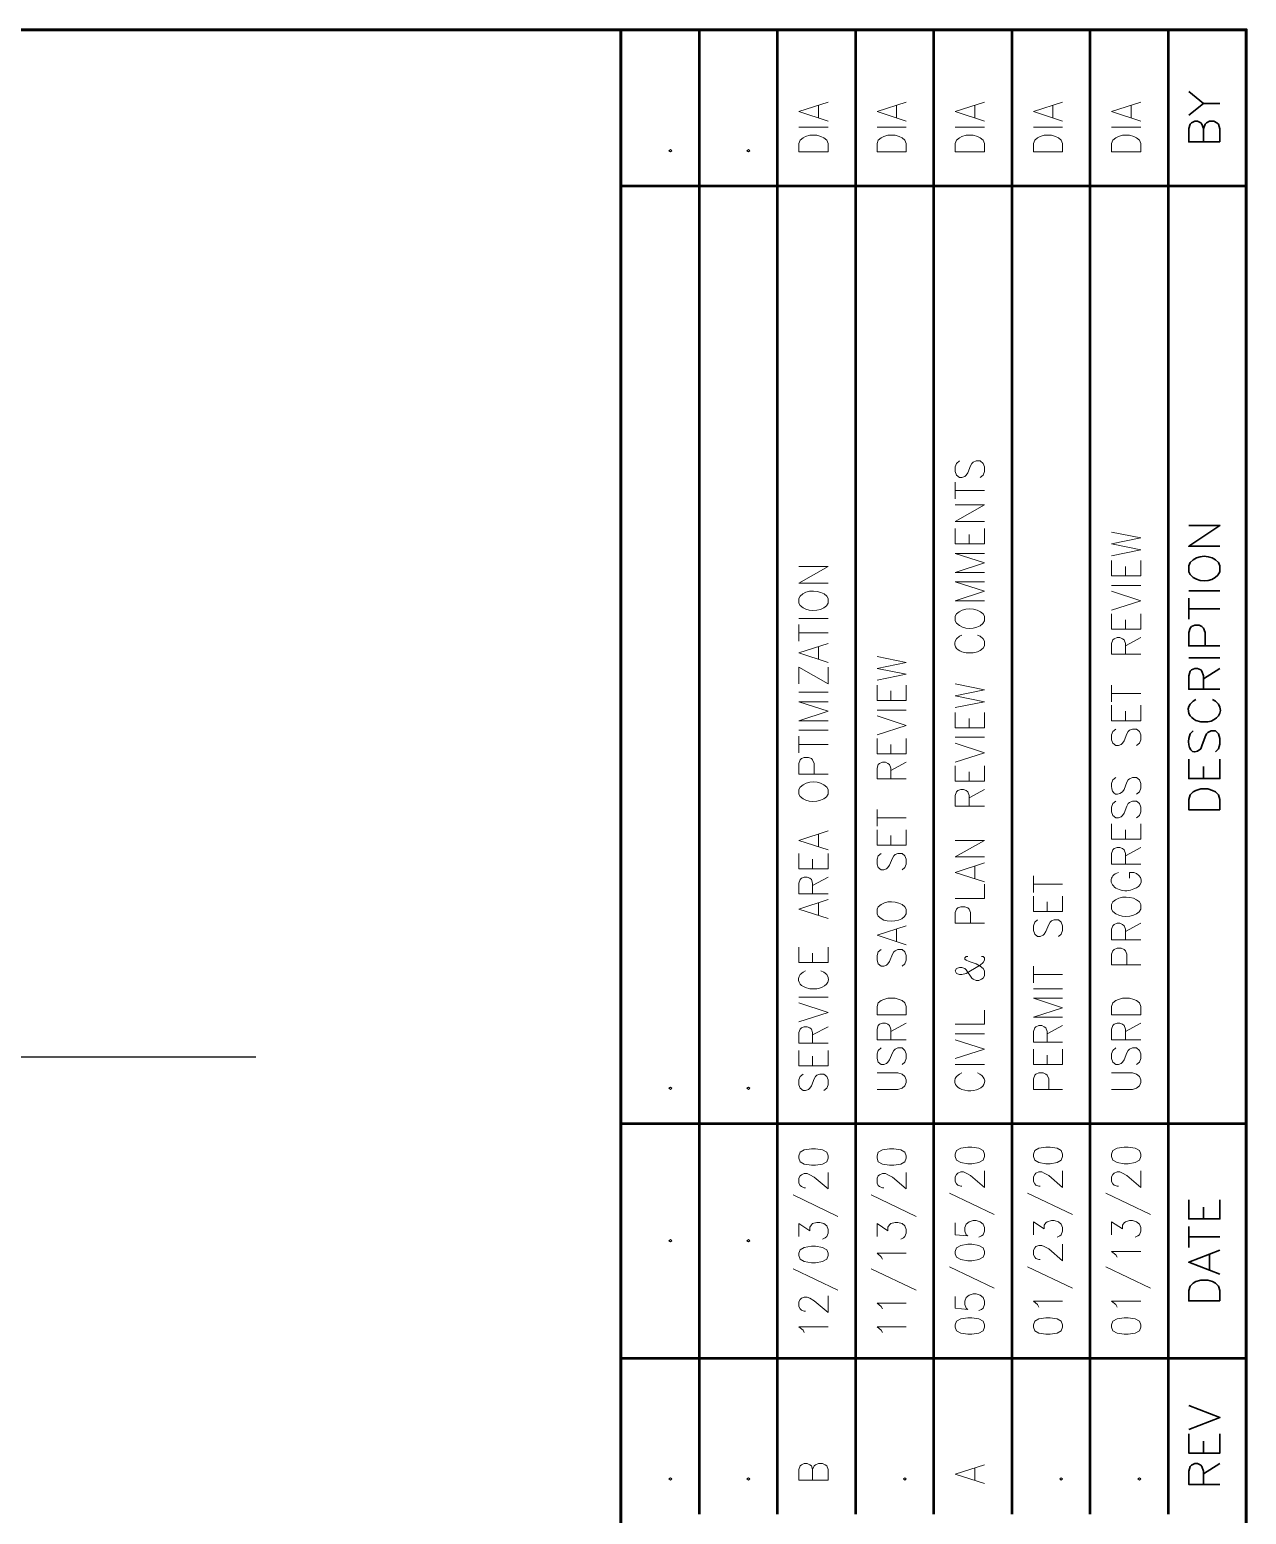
# Model space of a CAD drawing. Header units: inches. Extents: x 5 to 516, y -193 to 129.
# Drawn here: x 129.21 to 144.77, y 76.73 to 95.73 of the extents above; entities that cross this region are included whole.
import ezdxf

# ---------------------------------------------------------------- set-up
doc = ezdxf.new("R2010")
doc.units = ezdxf.units.IN
doc.header["$MEASUREMENT"] = 0
doc.layers.add('Highlight', color=210, linetype='Continuous')
doc.layers.add('PDF_Geometry', color=7, linetype='Continuous')

msp = doc.modelspace()

# ---------------------------------------------------------------- linework, layer by layer
at = {"layer": 'Highlight'}
msp.add_line((27.0369615, 82.5876717), (132.0996854, 82.5876717), dxfattribs=at)
at = {"layer": 'PDF_Geometry', "lineweight": 60}
for points in [[(144.7703083, 5.7343364), (144.7703083, 95.731007), (9.7736341, 95.731007), (9.7736341, 5.7343364)], [(136.7703077, 95.731007), (136.7703077, 5.7343364)]]:
    msp.add_lwpolyline(points, dxfattribs=at)
at = {"layer": 'PDF_Geometry', "lineweight": 50}
for points in [[(137.7703077, 95.731007), (137.7703077, 76.7310055)], [(138.7703078, 95.731007), (138.7703078, 76.7310055)], [(139.7703079, 95.731007), (139.7703079, 76.7310055)], [(140.770308, 95.731007), (140.770308, 76.7310055)], [(141.7703081, 95.731007), (141.7703081, 76.7310055)], [(142.7703081, 95.731007), (142.7703081, 76.7310055)], [(143.7703082, 95.731007), (143.7703082, 76.7310055)], [(136.7703077, 93.7310068), (144.7703083, 93.7310068)], [(136.7703077, 81.7310059), (144.7703083, 81.7310059)], [(136.7703077, 78.7310056), (144.7703083, 78.7310056)]]:
    msp.add_lwpolyline(points, dxfattribs=at)
at = {"layer": 'PDF_Geometry', "lineweight": 35}
for points in [[(144.033641, 94.9410086), (144.223641, 94.7876752)], [(144.033641, 94.6376774), (144.223641, 94.7876774), (144.4336411, 94.7876774)], [(144.4336417, 94.294341), (144.0336417, 94.294341), (144.0336417, 94.464341), (144.0536417, 94.5210077), (144.0703084, 94.5410077), (144.1103084, 94.5610077), (144.1469751, 94.5610077), (144.1869751, 94.5410077), (144.2036417, 94.5210077), (144.2236417, 94.464341), (144.2236417, 94.294341)], [(144.2236409, 94.4643375), (144.2436409, 94.5210042), (144.2603076, 94.5410042), (144.3003076, 94.5610042), (144.3569743, 94.5610042), (144.393641, 94.5410042), (144.413641, 94.5210042), (144.433641, 94.4643375), (144.433641, 94.2943375)], [(144.4336417, 89.1210076), (144.0336417, 89.1210076), (144.4336417, 89.3876742), (144.0336417, 89.3876742)], [(144.053641, 88.9110073), (144.033641, 88.8710073), (144.033641, 88.7943406), (144.053641, 88.7576739), (144.0903077, 88.7210072)], [(144.4336411, 88.7943406), (144.4336411, 88.8710073), (144.4136411, 88.9110073)], [(144.033641, 88.5476704), (144.4336411, 88.5476704)], [(144.033641, 88.1876714), (144.033641, 88.4543381)], [(144.033641, 88.3210061), (144.4336411, 88.3210061)], [(144.4336417, 87.8443419), (144.0336417, 87.8443419), (144.0336417, 88.0143419), (144.0536417, 88.0710086), (144.0703084, 88.0910086), (144.1103084, 88.1110086), (144.1669751, 88.1110086), (144.2036417, 88.0910086), (144.2236417, 88.0710086), (144.2436417, 88.0143419), (144.2436417, 87.8443419)], [(144.033641, 87.691008), (144.4336411, 87.691008)], [(144.4336417, 87.2910039), (144.0336417, 87.2910039), (144.0336417, 87.4610039), (144.0536417, 87.5210039), (144.0703084, 87.5376706), (144.1103084, 87.5576706), (144.1469751, 87.5576706), (144.1869751, 87.5376706), (144.2036417, 87.5210039), (144.2236417, 87.4610039), (144.2236417, 87.2910039)], [(144.2236409, 87.4243386), (144.433641, 87.5576719)], [(144.1269748, 87.1576692), (144.0903081, 87.1376692), (144.0536415, 87.1010025)], [(144.4136415, 87.1010025), (144.3769748, 87.1376692), (144.3369748, 87.1576692)], [(144.1269748, 86.8910025), (144.1869748, 86.8710025), (144.2803082, 86.8710025)], [(144.0903079, 86.7576719), (144.0536413, 86.7210052), (144.0336413, 86.6610052)], [(144.1869746, 86.5276718), (144.2036413, 86.5676718), (144.2436413, 86.6810052), (144.260308, 86.7210052), (144.280308, 86.7376719), (144.320308, 86.7576719), (144.3769746, 86.7576719), (144.4136413, 86.7210052), (144.4336413, 86.6610052), (144.4336413, 86.5876718), (144.4136413, 86.5276718), (144.3769746, 86.4910052)], [(144.4336417, 86.3943396), (144.4336417, 86.1476729), (144.0336417, 86.1476729), (144.0336417, 86.3943396)], [(144.2236409, 86.1476729), (144.2236409, 86.3010062)], [(144.4336417, 80.7576746), (144.4336417, 80.5110079), (144.0336417, 80.5110079), (144.0336417, 80.7576746)], [(144.2236409, 80.5110079), (144.2236409, 80.661008)], [(144.033641, 80.1476724), (144.033641, 80.4143391)], [(144.033641, 80.2810071), (144.4336411, 80.2810071)], [(144.4336417, 79.8043429), (144.0336417, 79.9576762), (144.4336417, 80.1110095)], [(144.3003079, 79.8610038), (144.3003079, 80.0510038)], [(144.033641, 77.8176755), (144.4336411, 77.9710088), (144.033641, 78.1243422)], [(144.4336417, 77.7610042), (144.4336417, 77.5143375), (144.0336417, 77.5143375), (144.0336417, 77.7610042)], [(144.2236409, 77.5143375), (144.2236409, 77.6676709)], [(144.4336417, 77.1143402), (144.0336417, 77.1143402), (144.0336417, 77.2843402), (144.0536417, 77.3443402), (144.0703084, 77.3610069), (144.1103084, 77.3810069), (144.1469751, 77.3810069), (144.1869751, 77.3610069), (144.2036417, 77.3443402), (144.2236417, 77.2843402), (144.2236417, 77.1143402)], [(144.2236409, 77.2476749), (144.433641, 77.3810082)]]:
    msp.add_lwpolyline(points, dxfattribs=at)
at = {"layer": 'PDF_Geometry', "lineweight": 15}
for points in [[(139.4203077, 94.5610036), (139.0469743, 94.684337), (139.4203077, 94.804337)], [(139.2969743, 94.6076752), (139.2969743, 94.7576752)], [(140.4203078, 94.5610036), (140.0469744, 94.684337), (140.4203078, 94.804337)], [(140.2969744, 94.6076752), (140.2969744, 94.7576752)], [(141.4203079, 94.5610036), (141.0469745, 94.684337), (141.4203079, 94.804337)], [(141.2969745, 94.6076752), (141.2969745, 94.7576752)], [(142.4203079, 94.5610036), (142.0469746, 94.684337), (142.4203079, 94.804337)], [(142.2969745, 94.6076752), (142.2969745, 94.7576752)], [(143.420308, 94.5610036), (143.0469747, 94.684337), (143.420308, 94.804337)], [(143.2969746, 94.6076752), (143.2969746, 94.7576752)], [(139.0469743, 94.4843435), (139.4203076, 94.4843435)], [(140.0469744, 94.4843435), (140.4203077, 94.4843435)], [(141.0469744, 94.4843435), (141.4203078, 94.4843435)], [(142.0469745, 94.4843435), (142.4203079, 94.4843435)], [(143.0469746, 94.4843435), (143.420308, 94.4843435)], [(141.1003081, 90.2143372), (141.0636415, 90.1810038), (141.0469748, 90.1376705), (141.0469748, 90.0776705), (141.0636415, 90.0310038), (141.1003081, 90.0010038), (141.1336415, 90.0010038), (141.1703081, 90.0143372), (141.1869748, 90.0310038), (141.2069748, 90.0610038), (141.2436415, 90.1510038), (141.2603082, 90.1810038), (141.2769748, 90.1976705), (141.3136415, 90.2143372), (141.3669748, 90.2143372), (141.4036415, 90.1810038), (141.4203082, 90.1376705), (141.4203082, 90.0776705), (141.4036415, 90.0310038), (141.3669748, 90.0010038)], [(141.0469744, 89.7276699), (141.0469744, 89.9410033)], [(141.0469744, 89.834339), (141.4203078, 89.834339)], [(141.4203079, 89.4376715), (141.0469745, 89.4376715), (141.4203079, 89.6510049), (141.0469745, 89.6510049)], [(141.4203079, 89.3476764), (141.4203079, 89.1510097), (141.0469745, 89.1510097), (141.0469745, 89.3476764)], [(143.0469746, 88.9976758), (143.420308, 89.0743425), (143.0469746, 89.1510092), (143.420308, 89.2276759), (143.0469746, 89.3010092)], [(141.2236407, 89.1510097), (141.2236407, 89.2710097)], [(141.4203079, 88.7843376), (141.0469745, 88.7843376), (141.4203079, 88.9076709), (141.0469745, 89.027671), (141.4203079, 89.027671)], [(143.420308, 88.9376693), (143.420308, 88.7410026), (143.0469747, 88.7410026), (143.0469747, 88.9376693)], [(139.4203077, 88.6476731), (139.0469743, 88.6476731), (139.4203077, 88.8610064), (139.0469743, 88.8610064)], [(143.2236409, 88.7410026), (143.2236409, 88.8610026)], [(141.4203079, 88.4210089), (141.0469745, 88.4210089), (141.4203079, 88.5443422), (141.0469745, 88.6643422), (141.4203079, 88.6643422)], [(143.0469746, 88.6176709), (143.420308, 88.6176709)], [(143.0469746, 88.3010069), (143.420308, 88.421007), (143.0469746, 88.5443403)], [(139.0636409, 88.4810067), (139.0469743, 88.4510067), (139.0469743, 88.3910067), (139.0636409, 88.3610067), (139.1003076, 88.3310067)], [(139.4203076, 88.3910067), (139.4203076, 88.4510067), (139.403641, 88.4810067)], [(139.0469743, 88.1943378), (139.4203076, 88.1943378)], [(141.0636411, 88.2543424), (141.0469744, 88.2243424), (141.0469744, 88.1643424), (141.0636411, 88.1343424), (141.1003078, 88.1043424)], [(141.4203078, 88.1643424), (141.4203078, 88.2243424), (141.4036411, 88.2543424)], [(143.420308, 88.25434), (143.420308, 88.0576733), (143.0469747, 88.0576733), (143.0469747, 88.25434)], [(143.2236409, 88.0576733), (143.2236409, 88.1776733)], [(139.0469743, 87.9043394), (139.0469743, 88.1176728)], [(139.0469743, 88.0110085), (139.4203076, 88.0110085)], [(141.133641, 87.9810064), (141.1003076, 87.967673), (141.063641, 87.9343397)], [(141.133641, 87.767673), (141.1869743, 87.7543397), (141.2769743, 87.7543397), (141.3303077, 87.767673), (141.3669743, 87.7843397), (141.403641, 87.8143397), (141.4203077, 87.8443397), (141.4203077, 87.9043397), (141.403641, 87.9343397), (141.3669743, 87.967673), (141.3303077, 87.9810064)], [(139.4203077, 87.6310036), (139.0469743, 87.754337), (139.4203077, 87.874337)], [(139.2969743, 87.6776752), (139.2969743, 87.8310085)], [(143.420308, 87.7376728), (143.0469747, 87.7376728), (143.0469747, 87.8743394), (143.0636413, 87.9210061), (143.080308, 87.9343394), (143.1169747, 87.9510061), (143.1536413, 87.9510061), (143.1869747, 87.9343394), (143.2069747, 87.9210061), (143.2236413, 87.8743394), (143.2236413, 87.7376728)], [(143.2236409, 87.8443419), (143.4203075, 87.9510085)], [(140.0469744, 87.4043394), (140.4203077, 87.4810061), (140.0469744, 87.5576727), (140.4203077, 87.6310061), (140.0469744, 87.7076727)], [(139.4203077, 87.571008), (139.4203077, 87.3576746), (139.0469743, 87.571008), (139.0469743, 87.3576746)], [(139.0469743, 87.2543421), (139.4203076, 87.2543421)], [(140.4203078, 87.3443397), (140.4203078, 87.147673), (140.0469744, 87.147673), (140.0469744, 87.3443397)], [(140.2236406, 87.147673), (140.2236406, 87.267673)], [(141.0469744, 87.0543434), (141.4203078, 87.1310101), (141.0469744, 87.2076768), (141.4203078, 87.2843435), (141.0469744, 87.3576768)], [(143.0469746, 87.1310036), (143.0469746, 87.3443369)], [(143.0469746, 87.2376727), (143.420308, 87.2376727)], [(139.4203077, 86.8876768), (139.0469743, 86.8876768), (139.4203077, 87.0110101), (139.0469743, 87.1310101), (139.4203077, 87.1310101)], [(140.0469744, 87.0243413), (140.4203077, 87.0243413)], [(143.420308, 87.0843434), (143.420308, 86.8876768), (143.0469747, 86.8876768), (143.0469747, 87.0843434)], [(140.0469744, 86.7076705), (140.4203077, 86.8276705), (140.0469744, 86.9510039)], [(141.4203079, 86.9943369), (141.4203079, 86.7976702), (141.0469745, 86.7976702), (141.0469745, 86.9943369)], [(141.2236407, 86.7976702), (141.2236407, 86.9176702)], [(143.2236409, 86.8876768), (143.2236409, 87.0110101)], [(139.0469743, 86.7676748), (139.4203076, 86.7676748)], [(139.0469743, 86.4776697), (139.0469743, 86.691003)], [(140.4203078, 86.6610036), (140.4203078, 86.4643369), (140.0469744, 86.4643369), (140.0469744, 86.6610036)], [(141.0469744, 86.6776751), (141.4203078, 86.6776751)], [(143.1003083, 86.7810076), (143.0636416, 86.7510076), (143.046975, 86.7076743), (143.046975, 86.644341), (143.0636416, 86.6010076), (143.1003083, 86.5710076), (143.1336416, 86.5710076), (143.1703083, 86.584341), (143.186975, 86.6010076), (143.206975, 86.6310076), (143.2436416, 86.7210076), (143.2603083, 86.7510076), (143.276975, 86.7676743), (143.3136417, 86.7810076), (143.366975, 86.7810076), (143.4036417, 86.7510076), (143.4203083, 86.7076743), (143.4203083, 86.644341), (143.4036417, 86.6010076), (143.366975, 86.5710076)], [(139.0469743, 86.5843388), (139.4203076, 86.5843388)], [(140.2236406, 86.4643369), (140.2236406, 86.5843369)], [(141.0469744, 86.3576745), (141.4203078, 86.4776745), (141.0469744, 86.6010079)], [(139.4203077, 86.2043407), (139.0469743, 86.2043407), (139.0469743, 86.3410073), (139.063641, 86.387674), (139.0803077, 86.4043407), (139.1169743, 86.417674), (139.1703077, 86.417674), (139.2069744, 86.4043407), (139.223641, 86.387674), (139.243641, 86.3410073), (139.243641, 86.2043407)], [(140.4203078, 86.1443363), (140.0469744, 86.1443363), (140.0469744, 86.281003), (140.0636411, 86.3276697), (140.0803078, 86.341003), (140.1169744, 86.3576697), (140.1536411, 86.3576697), (140.1869744, 86.341003), (140.2069744, 86.3276697), (140.2236411, 86.281003), (140.2236411, 86.1443363)], [(140.2236406, 86.2510054), (140.4203073, 86.3576721)], [(141.4203079, 86.3110076), (141.4203079, 86.1143409), (141.0469745, 86.1143409), (141.0469745, 86.3110076)], [(141.2236407, 86.1143409), (141.2236407, 86.2343409)], [(143.1003083, 86.1610057), (143.0636416, 86.1310057), (143.046975, 86.084339)], [(143.186975, 85.9776723), (143.206975, 86.0076723), (143.2436416, 86.1010057), (143.2603083, 86.1310057), (143.276975, 86.144339), (143.3136417, 86.1610057), (143.366975, 86.1610057), (143.4036417, 86.1310057), (143.4203083, 86.084339), (143.4203083, 86.024339), (143.4036417, 85.9776723), (143.366975, 85.9476723)], [(139.0636409, 86.0376742), (139.0469743, 86.0076742), (139.0469743, 85.9476742), (139.0636409, 85.9176742), (139.1003076, 85.8876742)], [(139.4203076, 85.9476742), (139.4203076, 86.0076742), (139.403641, 86.0376742)], [(141.4203079, 85.7943403), (141.0469745, 85.7943403), (141.0469745, 85.931007), (141.0636412, 85.9776737), (141.0803078, 85.9943404), (141.1169745, 86.0076737), (141.1536412, 86.0076737), (141.1869745, 85.9943404), (141.2069745, 85.9776737), (141.2236412, 85.931007), (141.2236412, 85.7943403)], [(141.2236407, 85.9010095), (141.4203074, 86.0076761)], [(140.0469744, 85.5376739), (140.0469744, 85.7510073)], [(143.1003083, 85.8576745), (143.0636416, 85.8276745), (143.046975, 85.7810078), (143.046975, 85.7210078), (143.0636416, 85.6743412), (143.1003083, 85.6443411), (143.1336416, 85.6443411), (143.1703083, 85.6576745), (143.186975, 85.6743412), (143.206975, 85.7043412), (143.2436416, 85.7943412), (143.2603083, 85.8276745), (143.276975, 85.8410078), (143.3136417, 85.8576745), (143.366975, 85.8576745), (143.4036417, 85.8276745), (143.4203083, 85.7810078), (143.4203083, 85.7210078), (143.4036417, 85.6743412), (143.366975, 85.6443411)], [(140.0469744, 85.6443363), (140.4203077, 85.6443363)], [(143.420308, 85.5676739), (143.420308, 85.3710073), (143.0469747, 85.3710073), (143.0469747, 85.5676739)], [(139.4203077, 85.2343427), (139.0469743, 85.3543428), (139.4203077, 85.4776761)], [(139.2969743, 85.2810075), (139.2969743, 85.4310075)], [(140.4203078, 85.491007), (140.4203078, 85.2943403), (140.0469744, 85.2943403), (140.0469744, 85.491007)], [(140.2236406, 85.2943403), (140.2236406, 85.4176737)], [(141.4203079, 85.1443362), (141.0469745, 85.1443362), (141.4203079, 85.3543362), (141.0469745, 85.3543362)], [(143.2236409, 85.3710073), (143.2236409, 85.4910073)], [(139.4203077, 85.187669), (139.4203077, 84.9910023), (139.0469743, 84.9910023), (139.0469743, 85.187669)], [(140.1003081, 85.1876712), (140.0636414, 85.1576712), (140.0469747, 85.1143379), (140.0469747, 85.0510045), (140.0636414, 85.0076712), (140.1003081, 84.9776712), (140.1336414, 84.9776712), (140.1703081, 84.9910045), (140.1869747, 85.0076712), (140.2069747, 85.0376712), (140.2436414, 85.1276712), (140.2603081, 85.1576712), (140.2769747, 85.1743379), (140.3136414, 85.1876712), (140.3669747, 85.1876712), (140.4036414, 85.1576712), (140.4203081, 85.1143379), (140.4203081, 85.0510045), (140.4036414, 85.0076712), (140.3669747, 84.9776712)], [(143.420308, 85.0510067), (143.0469747, 85.0510067), (143.0469747, 85.1876734), (143.0636413, 85.23434), (143.080308, 85.2510067), (143.1169747, 85.26434), (143.1536413, 85.26434), (143.1869747, 85.2510067), (143.2069747, 85.23434), (143.2236413, 85.1876734), (143.2236413, 85.0510067)], [(143.2236409, 85.157669), (143.4203075, 85.2643357)], [(139.2236405, 84.9910023), (139.2236405, 85.1143357)], [(141.4203079, 84.8243357), (141.0469745, 84.9443357), (141.4203079, 85.067669)], [(141.2969745, 84.8710072), (141.2969745, 85.0210072)], [(143.3669745, 84.9310042), (143.3303078, 84.9443376), (143.2769745, 84.9443376), (143.2769745, 84.8710042)], [(139.4203077, 84.6710086), (139.0469743, 84.6710086), (139.0469743, 84.8076752), (139.063641, 84.8543419), (139.0803077, 84.8710086), (139.1169743, 84.8843419), (139.153641, 84.8843419), (139.1869743, 84.8710086), (139.2069744, 84.8543419), (139.223641, 84.8076752), (139.223641, 84.6710086)], [(139.2236405, 84.7776709), (139.4203072, 84.8843376)], [(141.0469744, 84.6110042), (141.4203078, 84.6110042), (141.4203078, 84.7943376)], [(142.0469745, 84.6876712), (142.0469745, 84.9010045)], [(142.0469745, 84.7943403), (142.4203079, 84.7943403)], [(139.4203077, 84.3543378), (139.0469743, 84.4743378), (139.4203077, 84.5976711)], [(139.2969743, 84.4010093), (139.2969743, 84.5510094)], [(142.4203079, 84.6410042), (142.4203079, 84.4443375), (142.0469746, 84.4443375), (142.0469746, 84.6410042)], [(142.2236408, 84.4443375), (142.2236408, 84.5676709)], [(143.0636413, 84.567673), (143.0469746, 84.5343397), (143.0469746, 84.4743397), (143.0636413, 84.4443397), (143.1003079, 84.4143397)], [(143.420308, 84.4743397), (143.420308, 84.5343397), (143.4036413, 84.567673)], [(140.063641, 84.5043421), (140.0469744, 84.4743421), (140.0469744, 84.4143421), (140.063641, 84.3843421), (140.1003077, 84.3543421)], [(140.4203077, 84.4143421), (140.4203077, 84.4743421), (140.403641, 84.5043421)], [(141.4203079, 84.2943402), (141.0469745, 84.2943402), (141.0469745, 84.4310069), (141.0636412, 84.4743402), (141.0803078, 84.4910069), (141.1169745, 84.5043402), (141.1703078, 84.5043402), (141.2069745, 84.4910069), (141.2236412, 84.4743402), (141.2436412, 84.4310069), (141.2436412, 84.2943402)], [(140.4203078, 84.0210044), (140.0469744, 84.1410044), (140.4203078, 84.2643378)], [(140.2969744, 84.0643394), (140.2969744, 84.2176727)], [(142.1003082, 84.3376752), (142.0636416, 84.3076752), (142.0469749, 84.2643419), (142.0469749, 84.2010085), (142.0636416, 84.1576752), (142.1003082, 84.1276752), (142.1336416, 84.1276752), (142.1703082, 84.1410085), (142.1869749, 84.1576752), (142.2069749, 84.1876752), (142.2436416, 84.2776752), (142.2603082, 84.3076752), (142.2769749, 84.3243419), (142.3136416, 84.3376752), (142.3669749, 84.3376752), (142.4036416, 84.3076752), (142.4203082, 84.2643419), (142.4203082, 84.2010085), (142.4036416, 84.1576752), (142.3669749, 84.1276752)], [(143.420308, 84.0810088), (143.0469747, 84.0810088), (143.0469747, 84.2176755), (143.0636413, 84.2643421), (143.080308, 84.2776755), (143.1169747, 84.2943421), (143.1536413, 84.2943421), (143.1869747, 84.2776755), (143.2069747, 84.2643421), (143.2236413, 84.2176755), (143.2236413, 84.0810088)], [(143.2236409, 84.1876711), (143.4203075, 84.2943378)], [(139.4203077, 83.9910036), (139.4203077, 83.7910036), (139.0469743, 83.7910036), (139.0469743, 83.9910036)], [(139.2236405, 83.7910036), (139.2236405, 83.9143369)], [(140.1003081, 83.9576703), (140.0636414, 83.9276703), (140.0469747, 83.8843369), (140.0469747, 83.8210036), (140.0636414, 83.7776703), (140.1003081, 83.7476703), (140.1336414, 83.7476703), (140.1703081, 83.7610036), (140.1869747, 83.7776703), (140.2069747, 83.8076703), (140.2436414, 83.8976703), (140.2603081, 83.9276703), (140.2769747, 83.9443369), (140.3136414, 83.9576703), (140.3669747, 83.9576703), (140.4036414, 83.9276703), (140.4203081, 83.8843369), (140.4203081, 83.8210036), (140.4036414, 83.7776703), (140.3669747, 83.7476703)], [(141.2069747, 83.8676705), (141.1869747, 83.8676705), (141.170308, 83.8543372), (141.170308, 83.8376705), (141.1869747, 83.8210039), (141.2236414, 83.8076705), (141.3136414, 83.7776705), (141.3669747, 83.7476705), (141.4036414, 83.7176705), (141.4203081, 83.6843372), (141.4203081, 83.6243372), (141.4036414, 83.5943372), (141.3836414, 83.5810039), (141.3503081, 83.5643372), (141.3136414, 83.5643372), (141.2769747, 83.5810039), (141.2603081, 83.5943372), (141.1869747, 83.7010039), (141.170308, 83.7176705), (141.1336414, 83.7310039), (141.100308, 83.7310039), (141.0636414, 83.7176705), (141.0469747, 83.6843372), (141.0636414, 83.6543372), (141.100308, 83.6410039), (141.1336414, 83.6410039), (141.1869747, 83.6543372), (141.2436414, 83.6843372), (141.3669747, 83.7610039), (141.4036414, 83.7910039), (141.4203081, 83.8210039), (141.4203081, 83.8543372), (141.4036414, 83.8676705), (141.3836414, 83.8676705)], [(143.420308, 83.7610082), (143.0469747, 83.7610082), (143.0469747, 83.8976749), (143.0636413, 83.9443416), (143.080308, 83.9576749), (143.1169747, 83.9743416), (143.170308, 83.9743416), (143.2069747, 83.9576749), (143.2236413, 83.9443416), (143.2436413, 83.8976749), (143.2436413, 83.7610082)], [(139.1336408, 83.6843413), (139.1003075, 83.6710079), (139.0636408, 83.6410079)], [(139.4036408, 83.6410079), (139.3669742, 83.6710079), (139.3303075, 83.6843413)], [(142.0469745, 83.5343372), (142.0469745, 83.7476705)], [(142.0469745, 83.6410063), (142.4203079, 83.6410063)], [(139.1336408, 83.4743412), (139.1869741, 83.4576746), (139.2769742, 83.4576746)], [(142.0469745, 83.4576702), (142.4203079, 83.4576702)], [(139.0469743, 83.3510079), (139.4203076, 83.3510079)], [(139.0469743, 83.0343371), (139.4203076, 83.1543372), (139.0469743, 83.2776705)], [(142.4203079, 83.0943415), (142.0469746, 83.0943415), (142.4203079, 83.2143415), (142.0469746, 83.3376748), (142.4203079, 83.3376748)], [(141.0469744, 83.0043418), (141.4203078, 83.0043418), (141.4203078, 83.1843418)], [(139.4203077, 82.7610081), (139.0469743, 82.7610081), (139.0469743, 82.8976748), (139.063641, 82.9410081), (139.0803077, 82.9576748), (139.1169743, 82.9710081), (139.153641, 82.9710081), (139.1869743, 82.9576748), (139.2069744, 82.9410081), (139.223641, 82.8976748), (139.223641, 82.7610081)], [(139.2236405, 82.8676705), (139.4203072, 82.9710038)], [(140.4203078, 82.8043431), (140.0469744, 82.8043431), (140.0469744, 82.9410098), (140.0636411, 82.9876764), (140.0803078, 83.0043431), (140.1169744, 83.0176764), (140.1536411, 83.0176764), (140.1869744, 83.0043431), (140.2069744, 82.9876764), (140.2236411, 82.9410098), (140.2236411, 82.8043431)], [(140.2236406, 82.9110054), (140.4203073, 83.0176721)], [(141.0469744, 82.8810033), (141.4203078, 82.8810033)], [(142.4203079, 82.7743409), (142.0469746, 82.7743409), (142.0469746, 82.9110076), (142.0636412, 82.9576743), (142.0803079, 82.9710076), (142.1169746, 82.9876743), (142.1536413, 82.9876743), (142.1869746, 82.9710076), (142.2069746, 82.9576743), (142.2236413, 82.9110076), (142.2236413, 82.7743409)], [(142.2236408, 82.8810033), (142.4203075, 82.9876699)], [(143.420308, 82.8043431), (143.0469747, 82.8043431), (143.0469747, 82.9410098), (143.0636413, 82.9876764), (143.080308, 83.0043431), (143.1169747, 83.0176764), (143.1536413, 83.0176764), (143.1869747, 83.0043431), (143.2069747, 82.9876764), (143.2236413, 82.9410098), (143.2236413, 82.8043431)], [(143.2236409, 82.9110054), (143.4203075, 83.0176721)], [(139.4203077, 82.6676764), (139.4203077, 82.4710097), (139.0469743, 82.4710097), (139.0469743, 82.6676764)], [(140.1003081, 82.7010038), (140.0636414, 82.6676704), (140.0469747, 82.6243371), (140.0469747, 82.5643371), (140.0636414, 82.5176704), (140.1003081, 82.4876704), (140.1336414, 82.4876704), (140.1703081, 82.5010038), (140.1869747, 82.5176704), (140.2069747, 82.5476704), (140.2436414, 82.6376704), (140.2603081, 82.6676704), (140.2769747, 82.6843371), (140.3136414, 82.7010038), (140.3669747, 82.7010038), (140.4036414, 82.6676704), (140.4203081, 82.6243371), (140.4203081, 82.5643371), (140.4036414, 82.5176704), (140.3669747, 82.4876704)], [(141.0469744, 82.5643393), (141.4203078, 82.6843393), (141.0469744, 82.8043393)], [(142.4203079, 82.684339), (142.4203079, 82.4876723), (142.0469746, 82.4876723), (142.0469746, 82.684339)], [(143.1003083, 82.7010038), (143.0636416, 82.6676704), (143.046975, 82.6243371), (143.046975, 82.5643371), (143.0636416, 82.5176704), (143.1003083, 82.4876704), (143.1336416, 82.4876704), (143.1703083, 82.5010038), (143.186975, 82.5176704), (143.206975, 82.5476704), (143.2436416, 82.6376704), (143.2603083, 82.6676704), (143.276975, 82.6843371), (143.3136417, 82.7010038), (143.366975, 82.7010038), (143.4036417, 82.6676704), (143.4203083, 82.6243371), (143.4203083, 82.5643371), (143.4036417, 82.5176704), (143.366975, 82.4876704)], [(139.2236405, 82.4710097), (139.2236405, 82.5943431)], [(141.0469744, 82.4876723), (141.4203078, 82.4876723)], [(142.2236408, 82.4876723), (142.2236408, 82.6076723)], [(139.100308, 82.3643406), (139.0636413, 82.3343406), (139.0469746, 82.2910073), (139.0469746, 82.2276739), (139.0636413, 82.1843406), (139.100308, 82.1543406), (139.1336413, 82.1543406), (139.170308, 82.1676739), (139.1869747, 82.1843406), (139.2069747, 82.2143406), (139.2436413, 82.3043406), (139.260308, 82.3343406), (139.2769747, 82.3510073), (139.3136413, 82.3643406), (139.3669747, 82.3643406), (139.4036413, 82.3343406), (139.420308, 82.2910073), (139.420308, 82.2276739), (139.4036413, 82.1843406), (139.3669747, 82.1543406)], [(140.0469744, 82.1676718), (140.313641, 82.1676718), (140.3669744, 82.1843384), (140.403641, 82.2143384), (140.4203077, 82.2576718), (140.4203077, 82.2910051), (140.403641, 82.3343384), (140.3669744, 82.3643384), (140.313641, 82.3810051), (140.0469744, 82.3810051)], [(141.133641, 82.3810032), (141.1003076, 82.3643365), (141.063641, 82.3343365)], [(142.4203079, 82.1676718), (142.0469746, 82.1676718), (142.0469746, 82.3043384), (142.0636412, 82.3510051), (142.0803079, 82.3643384), (142.1169746, 82.3810051), (142.1703079, 82.3810051), (142.2069746, 82.3643384), (142.2236413, 82.3510051), (142.2436413, 82.3043384), (142.2436413, 82.1676718)], [(143.0469746, 82.1676718), (143.3136413, 82.1676718), (143.3669746, 82.1843384), (143.4036413, 82.2143384), (143.420308, 82.2576718), (143.420308, 82.2910051), (143.4036413, 82.3343384), (143.3669746, 82.3643384), (143.3136413, 82.3810051), (143.0469746, 82.3810051)], [(139.1336408, 80.9076687), (139.1169741, 80.9076687), (139.0803075, 80.9243353), (139.0636408, 80.9376687), (139.0469741, 80.9676687), (139.0469741, 81.031002), (139.0636408, 81.061002), (139.0803075, 81.0743354), (139.1169741, 81.091002), (139.1536408, 81.091002), (139.1869741, 81.0743354), (139.2436408, 81.0443354), (139.4203075, 80.8943353), (139.4203075, 81.1043354)], [(140.1336409, 80.9076687), (140.1169742, 80.9076687), (140.0803076, 80.9243353), (140.0636409, 80.9376687), (140.0469742, 80.9676687), (140.0469742, 81.031002), (140.0636409, 81.061002), (140.0803076, 81.0743354), (140.1169742, 81.091002), (140.1536409, 81.091002), (140.1869742, 81.0743354), (140.2436409, 81.0443354), (140.4203076, 80.8943353), (140.4203076, 81.1043354)], [(141.133641, 80.9310045), (141.1169743, 80.9310045), (141.0803076, 80.9443378), (141.063641, 80.9610045), (141.0469743, 80.9910045), (141.0469743, 81.0510045), (141.063641, 81.0810045), (141.0803076, 81.0976711), (141.1169743, 81.1143378), (141.153641, 81.1143378), (141.1869743, 81.0976711), (141.243641, 81.0676711), (141.4203077, 80.9143378), (141.4203077, 81.1276711)], [(142.133641, 80.9310045), (142.1169744, 80.9310045), (142.0803077, 80.9443378), (142.063641, 80.9610045), (142.0469744, 80.9910045), (142.0469744, 81.0510045), (142.063641, 81.0810045), (142.0803077, 81.0976711), (142.1169744, 81.1143378), (142.153641, 81.1143378), (142.1869744, 81.0976711), (142.2436411, 81.0676711), (142.4203077, 80.9143378), (142.4203077, 81.1276711)], [(143.1336411, 80.9310045), (143.1169745, 80.9310045), (143.0803078, 80.9443378), (143.0636411, 80.9610045), (143.0469745, 80.9910045), (143.0469745, 81.0510045), (143.0636411, 81.0810045), (143.0803078, 81.0976711), (143.1169745, 81.1143378), (143.1536411, 81.1143378), (143.1869745, 81.0976711), (143.2436411, 81.0676711), (143.4203078, 80.9143378), (143.4203078, 81.1276711)], [(138.9736405, 80.8176757), (139.5469739, 80.5443424)], [(139.9736406, 80.8176757), (140.546974, 80.5443424)], [(140.9736407, 80.8410047), (141.5469741, 80.5676714)], [(141.9736408, 80.8410047), (142.5469741, 80.5676714)], [(142.9736408, 80.8410047), (143.5469742, 80.5676714)], [(139.0469743, 80.2843369), (139.0469743, 80.4510036), (139.1869743, 80.3610036), (139.1869743, 80.4076703), (139.2069743, 80.4376703), (139.223641, 80.4510036), (139.2769743, 80.4676703), (139.313641, 80.4676703), (139.3669743, 80.4510036), (139.403641, 80.4210036), (139.4203076, 80.3776703), (139.4203076, 80.3310036), (139.403641, 80.2843369), (139.383641, 80.2710036), (139.3503076, 80.2543369)], [(140.0469744, 80.2843369), (140.0469744, 80.4510036), (140.1869744, 80.3610036), (140.1869744, 80.4076703), (140.2069744, 80.4376703), (140.223641, 80.4510036), (140.2769744, 80.4676703), (140.313641, 80.4676703), (140.3669744, 80.4510036), (140.403641, 80.4210036), (140.4203077, 80.3776703), (140.4203077, 80.3310036), (140.403641, 80.2843369), (140.383641, 80.2710036), (140.3503077, 80.2543369)], [(141.0469744, 80.4610066), (141.0469744, 80.3076732), (141.2069744, 80.2943399), (141.1869744, 80.3076732), (141.1703078, 80.3543399), (141.1703078, 80.4010066), (141.1869744, 80.4443399), (141.2236411, 80.4743399), (141.2769744, 80.4910066), (141.3136411, 80.4910066), (141.3669745, 80.4743399), (141.4036411, 80.4443399), (141.4203078, 80.4010066), (141.4203078, 80.3543399), (141.4036411, 80.3076732), (141.3836411, 80.2943399), (141.3503078, 80.2776732)], [(142.0469745, 80.3076727), (142.0469745, 80.4743394), (142.1869745, 80.3843394), (142.1869745, 80.431006), (142.2069745, 80.461006), (142.2236412, 80.4743394), (142.2769745, 80.491006), (142.3136412, 80.491006), (142.3669745, 80.4743394), (142.4036412, 80.4443394), (142.4203079, 80.401006), (142.4203079, 80.3543394), (142.4036412, 80.3076727), (142.3836412, 80.2943394), (142.3503079, 80.2776727)], [(143.0469746, 80.3076727), (143.0469746, 80.4743394), (143.1869746, 80.3843394), (143.1869746, 80.431006), (143.2069746, 80.461006), (143.2236413, 80.4743394), (143.2769746, 80.491006), (143.3136413, 80.491006), (143.3669746, 80.4743394), (143.4036413, 80.4443394), (143.420308, 80.401006), (143.420308, 80.3543394), (143.4036413, 80.3076727), (143.3836413, 80.2943394), (143.3503079, 80.2776727)], [(142.133641, 79.9910019), (142.1169744, 79.9910019), (142.0803077, 80.0043353), (142.063641, 80.0210019), (142.0469744, 80.0510019), (142.0469744, 80.1110019), (142.063641, 80.141002), (142.0803077, 80.1576686), (142.1169744, 80.171002), (142.153641, 80.171002), (142.1869744, 80.1576686), (142.2436411, 80.1276686), (142.4203077, 79.9743353), (142.4203077, 80.1876686)], [(140.1169741, 79.9976751), (140.1003074, 80.0276751), (140.046974, 80.0743418), (140.4203074, 80.0743418)], [(143.1169743, 80.0210041), (143.1003076, 80.0510041), (143.0469743, 80.0943374), (143.4203076, 80.0943374)], [(138.9736405, 79.8743366), (139.5469739, 79.6010033)], [(139.9736406, 79.8743366), (140.546974, 79.6010033)], [(140.9736407, 79.8976724), (141.5469741, 79.624339)], [(141.9736408, 79.8976724), (142.5469741, 79.624339)], [(142.9736408, 79.8976724), (143.5469742, 79.624339)], [(139.1336408, 79.3310084), (139.1169741, 79.3310084), (139.0803075, 79.3443417), (139.0636408, 79.3610084), (139.0469741, 79.3910084), (139.0469741, 79.4510084), (139.0636408, 79.4810084), (139.0803075, 79.4976751), (139.1169741, 79.5110084), (139.1536408, 79.5110084), (139.1869741, 79.4976751), (139.2436408, 79.4643417), (139.4203075, 79.3143417), (139.4203075, 79.5276751)], [(140.1169741, 79.3610038), (140.1003074, 79.3910038), (140.046974, 79.4343371), (140.4203074, 79.4343371)], [(141.0469744, 79.5176743), (141.0469744, 79.3676743), (141.2069744, 79.3510076), (141.1869744, 79.3676743), (141.1703078, 79.4143409), (141.1703078, 79.4576743), (141.1869744, 79.5043409), (141.2236411, 79.5343409), (141.2769744, 79.5510076), (141.3136411, 79.5510076), (141.3669745, 79.5343409), (141.4036411, 79.5043409), (141.4203078, 79.4576743), (141.4203078, 79.4143409), (141.4036411, 79.3676743), (141.3836411, 79.3510076), (141.3503078, 79.3376742)], [(142.1169742, 79.381003), (142.1003075, 79.4143363), (142.0469742, 79.4576696), (142.4203076, 79.4576696)], [(143.1169743, 79.381003), (143.1003076, 79.4143363), (143.0469743, 79.4576696), (143.4203076, 79.4576696)], [(139.116974, 79.0576726), (139.1003073, 79.0876726), (139.046974, 79.1310059), (139.4203073, 79.1310059)], [(140.1169741, 79.0576726), (140.1003074, 79.0876726), (140.046974, 79.1310059), (140.4203074, 79.1310059)], [(139.4203077, 77.1676714), (139.0469743, 77.1676714), (139.0469743, 77.304338), (139.063641, 77.3510047), (139.0803077, 77.364338), (139.1169743, 77.3810047), (139.153641, 77.3810047), (139.1869743, 77.364338), (139.2069744, 77.3510047), (139.223641, 77.304338), (139.223641, 77.1676714)], [(139.2236405, 77.3043427), (139.2436405, 77.3510093), (139.2603072, 77.3643427), (139.2969739, 77.3810093), (139.3503072, 77.3810093), (139.3836406, 77.3643427), (139.4036406, 77.3510093), (139.4203072, 77.3043427), (139.4203072, 77.167676)], [(141.4203079, 77.1243364), (141.0469745, 77.2443364), (141.4203079, 77.3643364)], [(141.2969745, 77.1676714), (141.2969745, 77.3210047)]]:
    msp.add_lwpolyline(points, dxfattribs=at)
for points in [[(139.4203077, 94.1676727), (139.0469743, 94.1676727), (139.0469743, 94.2743394), (139.063641, 94.3176727), (139.1003077, 94.3476727), (139.133641, 94.3643394), (139.1869743, 94.3810061), (139.2769744, 94.3810061), (139.3303077, 94.3643394), (139.3669744, 94.3476727), (139.403641, 94.3176727), (139.4203077, 94.2743394)], [(140.4203078, 94.1676727), (140.0469744, 94.1676727), (140.0469744, 94.2743394), (140.0636411, 94.3176727), (140.1003078, 94.3476727), (140.1336411, 94.3643394), (140.1869744, 94.3810061), (140.2769744, 94.3810061), (140.3303078, 94.3643394), (140.3669744, 94.3476727), (140.4036411, 94.3176727), (140.4203078, 94.2743394)], [(141.4203079, 94.1676727), (141.0469745, 94.1676727), (141.0469745, 94.2743394), (141.0636412, 94.3176727), (141.1003078, 94.3476727), (141.1336412, 94.3643394), (141.1869745, 94.3810061), (141.2769745, 94.3810061), (141.3303079, 94.3643394), (141.3669745, 94.3476727), (141.4036412, 94.3176727), (141.4203079, 94.2743394)], [(142.4203079, 94.1676727), (142.0469746, 94.1676727), (142.0469746, 94.2743394), (142.0636412, 94.3176727), (142.1003079, 94.3476727), (142.1336413, 94.3643394), (142.1869746, 94.3810061), (142.2769746, 94.3810061), (142.3303079, 94.3643394), (142.3669746, 94.3476727), (142.4036413, 94.3176727), (142.4203079, 94.2743394)], [(143.420308, 94.1676727), (143.0469747, 94.1676727), (143.0469747, 94.2743394), (143.0636413, 94.3176727), (143.100308, 94.3476727), (143.1336413, 94.3643394), (143.1869747, 94.3810061), (143.2769747, 94.3810061), (143.330308, 94.3643394), (143.3669747, 94.3476727), (143.4036414, 94.3176727), (143.420308, 94.2743394)], [(137.3836407, 94.1810055), (137.4036407, 94.1676722), (137.4203073, 94.1810055), (137.4036407, 94.1976722)], [(138.3836407, 94.1810055), (138.4036407, 94.1676722), (138.4203074, 94.1810055), (138.4036407, 94.1976722)], [(140.4203078, 83.1243369), (140.0469744, 83.1243369), (140.0469744, 83.2310036), (140.0636411, 83.2776702), (140.1003078, 83.3076702), (140.1336411, 83.3210036), (140.1869744, 83.3376702), (140.2769744, 83.3376702), (140.3303078, 83.3210036), (140.3669744, 83.3076702), (140.4036411, 83.2776702), (140.4203078, 83.2310036)], [(143.420308, 83.1243369), (143.0469747, 83.1243369), (143.0469747, 83.2310036), (143.0636413, 83.2776702), (143.100308, 83.3076702), (143.1336413, 83.3210036), (143.1869747, 83.3376702), (143.2769747, 83.3376702), (143.330308, 83.3210036), (143.3669747, 83.3076702), (143.4036414, 83.2776702), (143.420308, 83.2310036)], [(137.3836407, 82.1843411), (137.4036407, 82.1676745), (137.4203073, 82.1843411), (137.4036407, 82.1976745)], [(138.3836407, 82.1843411), (138.4036407, 82.1676745), (138.4203074, 82.1843411), (138.4036407, 82.1976745)], [(139.0469743, 81.2876736), (139.0636409, 81.2410069), (139.1169743, 81.2110069), (139.2069743, 81.1976736), (139.2603076, 81.1976736), (139.3503076, 81.2110069), (139.403641, 81.2410069), (139.4203076, 81.2876736), (139.4203076, 81.3176736), (139.403641, 81.3643403), (139.3503076, 81.3943403), (139.2603076, 81.4076736), (139.2069743, 81.4076736), (139.1169743, 81.3943403), (139.0636409, 81.3643403), (139.0469743, 81.3176736)], [(140.0469744, 81.2876736), (140.063641, 81.2410069), (140.1169744, 81.2110069), (140.2069744, 81.1976736), (140.2603077, 81.1976736), (140.3503077, 81.2110069), (140.403641, 81.2410069), (140.4203077, 81.2876736), (140.4203077, 81.3176736), (140.403641, 81.3643403), (140.3503077, 81.3943403), (140.2603077, 81.4076736), (140.2069744, 81.4076736), (140.1169744, 81.3943403), (140.063641, 81.3643403), (140.0469744, 81.3176736)], [(141.0469744, 81.3110026), (141.0636411, 81.2643359), (141.1169744, 81.2343359), (141.2069744, 81.2176692), (141.2603078, 81.2176692), (141.3503078, 81.2343359), (141.4036411, 81.2643359), (141.4203078, 81.3110026), (141.4203078, 81.3410026), (141.4036411, 81.3876693), (141.3503078, 81.4176693), (141.2603078, 81.4310026), (141.2069744, 81.4310026), (141.1169744, 81.4176693), (141.0636411, 81.3876693), (141.0469744, 81.3410026)], [(142.0469745, 81.3110026), (142.0636412, 81.2643359), (142.1169745, 81.2343359), (142.2069745, 81.2176692), (142.2603079, 81.2176692), (142.3503079, 81.2343359), (142.4036412, 81.2643359), (142.4203079, 81.3110026), (142.4203079, 81.3410026), (142.4036412, 81.3876693), (142.3503079, 81.4176693), (142.2603079, 81.4310026), (142.2069745, 81.4310026), (142.1169745, 81.4176693), (142.0636412, 81.3876693), (142.0469745, 81.3410026)], [(143.0469746, 81.3110026), (143.0636413, 81.2643359), (143.1169746, 81.2343359), (143.2069746, 81.2176692), (143.2603079, 81.2176692), (143.3503079, 81.2343359), (143.4036413, 81.2643359), (143.420308, 81.3110026), (143.420308, 81.3410026), (143.4036413, 81.3876693), (143.3503079, 81.4176693), (143.2603079, 81.4310026), (143.2069746, 81.4310026), (143.1169746, 81.4176693), (143.0636413, 81.3876693), (143.0469746, 81.3410026)], [(137.3836407, 80.2310058), (137.4036407, 80.2176724), (137.4203073, 80.2310058), (137.4036407, 80.2476724)], [(138.3836407, 80.2310058), (138.4036407, 80.2176724), (138.4203074, 80.2310058), (138.4036407, 80.2476724)], [(141.0469744, 80.0643391), (141.0636411, 80.0210057), (141.1169744, 79.9910057), (141.2069744, 79.9743391), (141.2603078, 79.9743391), (141.3503078, 79.9910057), (141.4036411, 80.0210057), (141.4203078, 80.0643391), (141.4203078, 80.0943391), (141.4036411, 80.1410057), (141.3503078, 80.1710058), (141.2603078, 80.1876724), (141.2069744, 80.1876724), (141.1169744, 80.1710058), (141.0636411, 80.1410057), (141.0469744, 80.0943391)], [(139.0469743, 80.0443399), (139.0636409, 79.9976732), (139.1169743, 79.9676732), (139.2069743, 79.9510065), (139.2603076, 79.9510065), (139.3503076, 79.9676732), (139.403641, 79.9976732), (139.4203076, 80.0443399), (139.4203076, 80.0743399), (139.403641, 80.1176732), (139.3503076, 80.1476732), (139.2603076, 80.1643399), (139.2069743, 80.1643399), (139.1169743, 80.1476732), (139.0636409, 80.1176732), (139.0469743, 80.0743399)], [(141.0469744, 79.1243366), (141.0636411, 79.0776699), (141.1169744, 79.0476699), (141.2069744, 79.0343366), (141.2603078, 79.0343366), (141.3503078, 79.0476699), (141.4036411, 79.0776699), (141.4203078, 79.1243366), (141.4203078, 79.1543366), (141.4036411, 79.2010032), (141.3503078, 79.2310032), (141.2603078, 79.2443366), (141.2069744, 79.2443366), (141.1169744, 79.2310032), (141.0636411, 79.2010032), (141.0469744, 79.1543366)], [(142.0469745, 79.1243366), (142.0636412, 79.0776699), (142.1169745, 79.0476699), (142.2069745, 79.0343366), (142.2603079, 79.0343366), (142.3503079, 79.0476699), (142.4036412, 79.0776699), (142.4203079, 79.1243366), (142.4203079, 79.1543366), (142.4036412, 79.2010032), (142.3503079, 79.2310032), (142.2603079, 79.2443366), (142.2069745, 79.2443366), (142.1169745, 79.2310032), (142.0636412, 79.2010032), (142.0469745, 79.1543366)], [(143.0469746, 79.1243366), (143.0636413, 79.0776699), (143.1169746, 79.0476699), (143.2069746, 79.0343366), (143.2603079, 79.0343366), (143.3503079, 79.0476699), (143.4036413, 79.0776699), (143.420308, 79.1243366), (143.420308, 79.1543366), (143.4036413, 79.2010032), (143.3503079, 79.2310032), (143.2603079, 79.2443366), (143.2069746, 79.2443366), (143.1169746, 79.2310032), (143.0636413, 79.2010032), (143.0469746, 79.1543366)], [(137.3836407, 77.1843407), (137.4036407, 77.1676741), (137.4203073, 77.1843407), (137.4036407, 77.1976741)], [(138.3836407, 77.1843407), (138.4036407, 77.1676741), (138.4203074, 77.1843407), (138.4036407, 77.1976741)], [(140.3836409, 77.1843407), (140.4036409, 77.1676741), (140.4203076, 77.1843407), (140.4036409, 77.1976741)], [(142.3836411, 77.1843407), (142.4036411, 77.1676741), (142.4203077, 77.1843407), (142.4036411, 77.1976741)], [(142.3836411, 77.1843407), (142.4036411, 77.1676741), (142.4203077, 77.1843407), (142.4036411, 77.1976741)], [(143.3836411, 77.1843407), (143.4036411, 77.1676741), (143.4203078, 77.1843407), (143.4036411, 77.1976741)]]:
    msp.add_lwpolyline(points, close=True, dxfattribs=at)
at = {"layer": 'PDF_Geometry', "lineweight": 35}
for points in [[(144.4336417, 85.7476756), (144.0336417, 85.7476756), (144.0336417, 85.8810089), (144.0536417, 85.9376756), (144.0903084, 85.9776756), (144.126975, 85.9943423), (144.1869751, 86.0143423), (144.2803084, 86.0143423), (144.3369751, 85.9943423), (144.3769751, 85.9776756), (144.4136417, 85.9376756), (144.4336417, 85.8810089)], [(144.4336417, 79.4610065), (144.0336417, 79.4610065), (144.0336417, 79.5943399), (144.0536417, 79.6510065), (144.0903084, 79.6910065), (144.126975, 79.7110065), (144.1869751, 79.7276732), (144.2803084, 79.7276732), (144.3369751, 79.7110065), (144.3769751, 79.6910065), (144.4136417, 79.6510065), (144.4336417, 79.5943399)]]:
    msp.add_lwpolyline(points, close=True, dxfattribs=at)
at = {"layer": 'PDF_Geometry', "lineweight": 15}
for centre, major_axis, ratio, start_param, end_param in [((143.21777, 84.8334921), (-0.177415, 0.0151164), 0.6809062261, 5.2634365034, 8.5976131324), ((141.2225523, 82.2779538), (-0.2021583, 0.0118529), 0.6232429575, 1.1522002686, 4.1870850402)]:
    msp.add_ellipse(centre, major_axis=major_axis, ratio=ratio, start_param=start_param, end_param=end_param, dxfattribs=at)
at = {"layer": 'PDF_Geometry', "lineweight": 35}
for points in [[(144.4136411, 88.9110073), (144.3277522, 89.0172295), (144.1389744, 89.0194517), (144.053641, 88.9110073)], [(144.0903077, 88.7210072), (144.195641, 88.6458406), (144.3792522, 88.6669517), (144.4336411, 88.7943406)], [(144.0536415, 87.1010025), (143.9960304, 87.0198358), (144.0424193, 86.924558), (144.1269748, 86.8910025)], [(144.2803082, 86.8710025), (144.3926971, 86.8947247), (144.4868082, 86.9861136), (144.4136415, 87.1010025)], [(144.0336413, 86.6610052), (144.0193635, 86.5561718), (144.0706968, 86.4197274), (144.1869746, 86.5276718)]]:
    msp.add_open_spline(points, degree=3, dxfattribs=at)
at = {"layer": 'PDF_Geometry', "lineweight": 15}
for points in [[(139.403641, 88.4810067), (139.3284187, 88.5680067), (139.1386409, 88.5706178), (139.0636409, 88.4810067)], [(139.1003076, 88.3310067), (139.1798632, 88.2755067), (139.3828076, 88.2871733), (139.4203076, 88.3910067)], [(141.4036411, 88.2543424), (141.3291967, 88.3374536), (141.1380855, 88.3400647), (141.0636411, 88.2543424)], [(141.1003078, 88.1043424), (141.1908078, 88.0400646), (141.37853, 88.0631758), (141.4203078, 88.1643424)], [(141.063641, 87.9343397), (141.0099187, 87.8606175), (141.0612521, 87.7949508), (141.133641, 87.767673)], [(139.403641, 86.0376742), (139.3145854, 86.1251187), (139.1531965, 86.1285631), (139.0636409, 86.0376742)], [(143.046975, 86.084339), (143.031475, 85.9852279), (143.0918083, 85.8951723), (143.186975, 85.9776723)], [(139.1003076, 85.8876742), (139.1798632, 85.8321742), (139.3828076, 85.8438409), (139.4203076, 85.9476742)], [(143.3303078, 84.7343375), (143.4340856, 84.7561153), (143.4636412, 84.8764487), (143.3669745, 84.9310042)], [(140.403641, 84.5043421), (140.3145299, 84.5917866), (140.1531966, 84.595231), (140.063641, 84.5043421)], [(143.4036413, 84.567673), (143.3174746, 84.6504508), (143.149419, 84.6530064), (143.0636413, 84.567673)], [(140.1003077, 84.3543421), (140.1798632, 84.2987866), (140.3828077, 84.3105088), (140.4203077, 84.4143421)], [(143.1003079, 84.4143397), (143.1916968, 84.3585619), (143.3814191, 84.3747286), (143.420308, 84.4743397)], [(139.0636408, 83.6410079), (139.0132519, 83.5753968), (139.0564186, 83.492619), (139.1336408, 83.4743412)], [(139.2769742, 83.4576746), (139.3700853, 83.4751746), (139.4710853, 83.5330079), (139.4036408, 83.6410079)], [(141.063641, 82.3343365), (141.0099187, 82.2606143), (141.0611965, 82.1949476), (141.133641, 82.1676699)]]:
    msp.add_open_spline(points, degree=3, dxfattribs=at)

doc.saveas('drawing.dxf')
